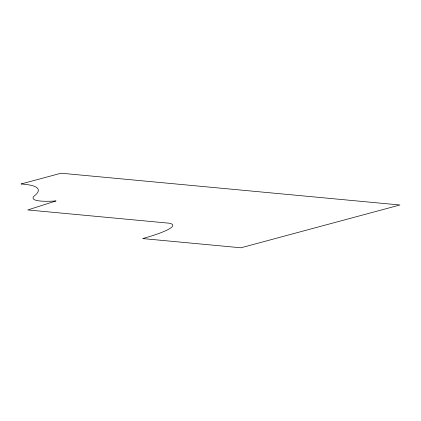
<?xml version="1.0" encoding="UTF-8"?>
<svg xmlns="http://www.w3.org/2000/svg" width="421" height="421" viewBox="0 0 421 421"><rect width="100%" height="100%" fill="white"/><g stroke="black" fill="none" stroke-linecap="round" stroke-linejoin="round"><path stroke-width="0.63" d="M55.925 200.959L27.807 209.947L169.163 223.204A58.398 8.025 -11.5 0 1 142.64 238.57L240.954 247.79L399.95 204.985L61.087 173.21L21.05 183.988A146.955 20.197 -11.5 0 1 33.738 196.391A74.306 10.215 -11.5 0 0 55.925 200.959"/></g></svg>
